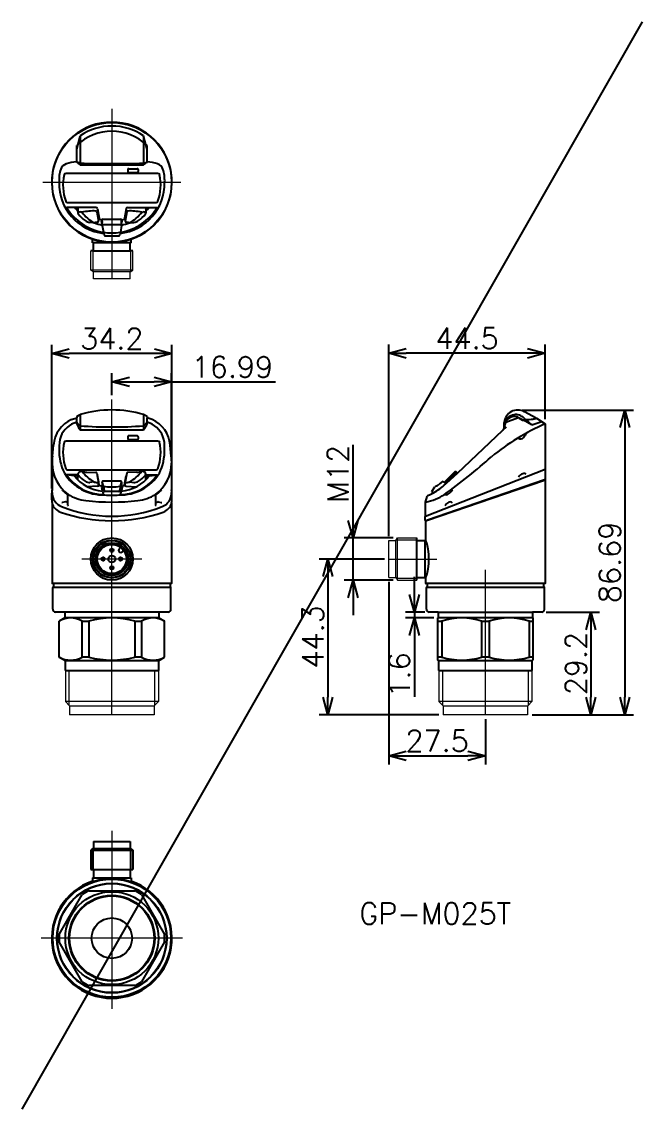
# Model space of a CAD drawing. Header units: millimetres. Extents: x -16130 to 36813, y -8099 to 27484.
# Drawn here: x 7768.2 to 7944.6, y 25870.5 to 26179.7 of the extents above; entities that cross this region are included whole.
import ezdxf

# ---------------------------------------------------------------- set-up
doc = ezdxf.new("R2010")
doc.units = ezdxf.units.MM
doc.header["$LTSCALE"] = 6
doc.header["$PDMODE"] = 99
doc.header["$PDSIZE"] = 1
doc.linetypes.add('CENTER2', pattern=[28.575, 19.05, -3.175, 3.175, -3.175])
doc.layers.add('05_CENTER', color=4, linetype='CENTER2', lineweight=13)
doc.layers.add('08_DIM', color=3, linetype='Continuous', lineweight=13)
doc.layers.add('10_DRAFT', color=8, linetype='Continuous', lineweight=0, plot=False)
doc.styles.add('KSS_TXT', font='txt.shx', dxfattribs={"bigfont": 'extfont2.shx'})
doc.dimstyles.new('KSS_DIM', dxfattribs={"dimtxt": 3, "dimasz": 2.5, "dimexe": 1.25, "dimexo": 0.625, "dimtad": 1, "dimdsep": 46, "dimtxsty": 'KSS_TXT', "dimblk": 'OPEN30', "dimcen": 0, "dimazin": 2, "dimtfac": 0.75, "dimtmove": 0, "dimatfit": 3, "dimldrblk": 'OPEN30', "dimfxl": 1, "dimtolj": 1, "dimarcsym": 0})

# ---------------------------------------------------------------- blocks, each defined once
blk = doc.blocks.new('GP-M＊＊Ta_1_1')
at = {"color": 0}
for p, q in [((-11.44, 71.35), (-10, 71.89)), ((-10, 72.28), (-9, 72.79)), ((-10, 72.28), (-10, 71.89)), ((-10, 70.16), (-10, 71.89)), ((-9, 72.79), (-9, 68.45)), ((9, 72.79), (9, 68.45)), ((10, 72.28), (9, 72.79)), ((10, 72.28), (10, 71.89)), ((10, 70.16), (10, 71.89)), ((11.44, 71.35), (10, 71.89)), ((-9, 71.11), (-9, 71.11)), ((-9, 68.45), (0, 68.45)), ((0, 68.45), (9, 68.45)), ((13.11, 65.27), (-13.11, 65.27)), ((4.5, 66.5), (4.5, 65.85)), ((7.2, 66.72), (4.8, 66.72)), ((7.2, 65.63), (4.8, 65.63)), ((7.2, 65.63), (4.8, 65.63)), ((7.5, 66.5), (7.5, 65.85)), ((-16.9, 60.92), (-16.55, 64.1)), ((16.9, 60.92), (16.55, 64.1)), ((-17, 59.36), (-17, 51.41)), ((17, 59.36), (17, 51.41)), ((-12.61, 57.07), (12.61, 57.07)), ((-9.65, 54.23), (-9.65, 55.89)), ((-7.12, 56.43), (-4.52, 56.34)), ((-4.29, 56.14), (-3.78, 53.63)), ((4.29, 56.14), (3.78, 53.63)), ((7.12, 56.43), (4.52, 56.34)), ((9.65, 54.23), (9.65, 55.89)), ((-10.67, 55.62), (-12.87, 55.62)), ((-10.67, 55.41), (-12.87, 55.62)), ((-10, 55.62), (-10.67, 55.62)), ((-10, 55.48), (-10.67, 55.41)), ((-9.65, 55.62), (-10, 55.62)), ((-9.65, 55.51), (-10, 55.48)), ((-9.87, 54.8), (-9.81, 54.45)), ((-5.15, 53.64), (-6.22, 53.5)), ((-3.58, 52.83), (-4.09, 55.33)), ((-3.77, 52.52), (-3.77, 53.6)), ((-3.68, 52.59), (-3.77, 53.03)), ((-2.86, 52.44), (-3.66, 52.61)), ((-2.42, 52.44), (-2.73, 53.67)), ((-2.73, 53.67), (-2.73, 51.24)), ((2.53, 53.87), (-2.53, 53.87)), ((2.42, 52.44), (2.73, 53.67)), ((2.73, 53.67), (2.73, 51.24)), ((2.86, 52.44), (3.66, 52.61)), ((3.58, 52.83), (4.09, 55.33)), ((3.68, 52.59), (3.77, 53.03)), ((3.77, 52.52), (3.77, 53.6)), ((5.15, 53.64), (6.22, 53.5)), ((9.65, 55.62), (10, 55.62)), ((9.65, 55.51), (10, 55.48)), ((9.87, 54.8), (9.81, 54.45)), ((10, 55.62), (10.67, 55.62)), ((10, 55.48), (10.67, 55.41)), ((10.67, 55.41), (12.87, 55.62)), ((10.67, 55.62), (12.87, 55.62)), ((-17.1, 48.54), (-17.1, 50.48)), ((-17, 50.59), (-17, 51.41)), ((-12.5, 47), (-12.5, 49.97)), ((-4.07, 52.44), (-7, 52.26)), ((-2.91, 52.17), (-2.73, 51.24)), ((-2.73, 51.24), (-2.68, 51.01)), ((-2.68, 51.01), (-2.43, 50.21)), ((-2.42, 52.44), (-2.2, 51.08)), ((2.42, 52.44), (2.2, 51.08)), ((2.68, 51.01), (2.43, 50.21)), ((2.73, 51.24), (2.68, 51.01)), ((2.91, 52.17), (2.73, 51.24)), ((4.07, 52.44), (7, 52.26)), ((12.5, 47), (12.5, 49.97)), ((17, 51.41), (17, 50.59)), ((17.1, 48.54), (17.1, 50.48)), ((-17, 47.62), (-17, 24.75)), ((-13.18, 47.95), (-14.04, 47.77)), ((-12.62, 47.75), (-13.06, 47.94)), ((12.62, 47.75), (13.06, 47.94)), ((13.18, 47.95), (14.05, 47.77)), ((17, 47.62), (17, 24.75)), ((2.48, 35.03), (2.09, 34.63)), ((2.93, 33.79), (3.33, 34.18)), ((-16.55, 24.7), (-16.95, 24.7)), ((-16.8, 17.4), (-16.8, 23.65)), ((-16.75, 23.7), (-16.55, 23.7)), ((16.55, 24.7), (-16.55, 24.7)), ((-16.55, 24.7), (-16.55, 23.7)), ((-16.55, 23.7), (16.55, 23.7)), ((16.95, 24.7), (16.55, 24.7)), ((16.55, 24.7), (16.55, 23.7)), ((16.55, 23.7), (16.75, 23.7)), ((16.8, 17.4), (16.8, 23.65)), ((-13.4, 16.6), (-16, 16.6)), ((13.4, 16.6), (-13.4, 16.6)), ((-13.4, 16.6), (-13.4, 15)), ((16, 16.6), (13.4, 16.6)), ((13.4, 16.6), (13.4, 15)), ((-13.4, 15), (-15, 14.08)), ((-15, 3.83), (-15, 14.08)), ((13.4, 15), (-13.4, 15)), ((-8.42, 3.83), (-8.42, 14.08)), ((-8.42, 14.08), (-6.54, 14.08)), ((-6.54, 14.08), (-6.54, 3.83)), ((6.54, 14.08), (6.54, 3.83)), ((6.54, 14.08), (8.42, 14.08)), ((8.42, 14.08), (8.42, 3.83)), ((13.4, 15), (15, 14.08)), ((15, 3.83), (15, 14.08)), ((-13.22, 2.8), (-15, 3.83)), ((-6.54, 3.83), (-8.42, 3.83)), ((8.42, 3.83), (6.54, 3.83)), ((13.22, 2.8), (15, 3.83)), ((13.22, 2.8), (-13.22, 2.8)), ((-13.22, 0), (-13.22, 2.8)), ((-13.22, 0), (13.22, 0)), ((13.22, 2.8), (13.22, 0))]:
    blk.add_line(p, q, dxfattribs=at)
for centre, radius in [((0, 31.7), 6), ((0, 31.7), 5.4), ((0, 31.7), 5.25), ((0, 31.7), 4.65), ((0, 31.7), 4.15), ((0, 34.2), 0.5), ((0, 34.2), 0.203), ((-2.5, 31.7), 0.5), ((-2.5, 31.7), 0.203), ((0, 31.7), 1), ((2.5, 31.7), 0.5), ((2.5, 31.7), 0.203), ((0, 29.2), 0.5), ((0, 29.2), 0.203)]:
    blk.add_circle(centre, radius, dxfattribs=at)
for centre, radius, start, end in [((-8.09, 63.56), 8.48, 113.2738, 176.3546), ((0, 42.32), 31.78, 73.5464, 106.4536), ((8.09, 63.56), 8.48, 3.6454, 66.7262), ((-8.35, 64.19), 6.62, 104.4095, 158.8557), ((-6.45, 73.18), 4.39, 216.0305, 234.4836), ((-4.5, 72.23), 5.88, 200.644, 220.0351), ((0, 185.21), 115.95, 265.5479, 274.4513), ((6.45, 73.18), 4.39, 305.5164, 323.9695), ((4.5, 72.23), 5.88, 319.9649, 339.356), ((8.35, 64.19), 6.62, 21.1443, 75.5905), ((-4.97, 63.49), 10.05, 162.08, 182.8369), ((-13.11, 64.77), 0.5, 90, 167.4122), ((4.68, 66.5), 0.179, 126.0666, 180), ((4.68, 65.85), 0.179, 180, 233.9334), ((4.8, 66.34), 0.384, 90, 126.0666), ((4.8, 66.01), 0.384, 233.9334, 270), ((7.2, 66.34), 0.384, 53.9334, 90), ((7.2, 66.01), 0.384, 270, 306.0666), ((7.32, 66.5), 0.179, 0, 53.9334), ((7.32, 65.85), 0.179, 306.0666, 0), ((13.11, 64.77), 0.5, 12.5878, 90), ((4.97, 63.49), 10.05, 357.1631, 17.92), ((-0.03, 62.61), 14.97, 178.5354, 205.8114), ((-0.71, 62.01), 13.2, 167.4122, 200.4388), ((0.71, 62.01), 13.2, 339.5612, 12.5878), ((0.03, 62.61), 14.97, 334.1886, 1.4646), ((-7.18, 59.5), 9.83, 171.6864, 180.8201), ((-5.99, 59.02), 11, 180.4291, 234.2155), ((5.99, 59.02), 11, 305.7845, 359.5709), ((7.18, 59.5), 9.83, 359.1799, 8.3136), ((-2.39, 63.04), 13.11, 212.018, 271.3996), ((-12.61, 57.57), 0.5, 200.4388, 270), ((-9.15, 55.87), 0.504, 143.0274, 221.8632), ((-8.53, 55.41), 1.27, 88.6961, 143.4598), ((2.16, 65.06), 13.56, 218.1577, 237.3496), ((-6.93, 61.3), 4.88, 251.2008, 267.7819), ((-4.53, 56.09), 0.25, 11.4664, 88.0083), ((2.39, 63.04), 13.11, 268.6004, 327.982), ((4.53, 56.09), 0.25, 91.9917, 168.5336), ((-2.16, 65.06), 13.56, 302.6504, 321.8423), ((6.93, 61.3), 4.88, 272.2181, 288.7992), ((8.53, 55.41), 1.27, 36.5402, 91.3039), ((9.15, 55.87), 0.504, 318.1368, 36.9726), ((12.61, 57.57), 0.5, 270, 339.5612), ((-2.47, 62.61), 12.53, 213.904, 270.4733), ((-1.84, 62), 11.02, 216.7249, 265.6197), ((-9.29, 54.86), 0.587, 127.9747, 186.5739), ((-9.32, 54.27), 0.577, 124.7688, 151.1454), ((-9.42, 54.5), 0.394, 187.4718, 199.5162), ((-2.45, 61.53), 9.28, 220.2975, 236.2786), ((-6.49, 55.48), 2, 236.2786, 277.8418), ((-3.41, 59.88), 6.47, 254.3579, 263.5525), ((-4.38, 55.26), 0.292, 13.9809, 37.0195), ((-4.06, 54.11), 0.671, 263.6623, 282.8202), ((-4.08, 53.02), 0.589, 270.4829, 319.0255), ((-3.95, 53.64), 0.188, 282.1625, 335.2063), ((-3.89, 53.6), 0.12, 339.9352, 12.4853), ((-3.78, 52.78), 0.209, 315.4324, 12.1745), ((-2.53, 53.67), 0.2, 90.0011, 180), ((2.47, 62.61), 12.53, 269.5267, 326.096), ((2.53, 53.67), 0.2, 0, 89.9989), ((1.84, 62), 11.02, 274.3803, 323.2751), ((3.78, 52.78), 0.209, 167.8255, 224.5676), ((4.08, 53.02), 0.589, 220.9745, 269.5171), ((3.89, 53.6), 0.12, 167.5147, 200.0648), ((3.95, 53.64), 0.188, 204.7937, 257.8375), ((4.06, 54.11), 0.671, 257.1798, 276.3377), ((4.38, 55.26), 0.292, 142.9805, 166.0191), ((3.41, 59.88), 6.47, 276.4475, 285.6421), ((6.49, 55.48), 2, 262.1582, 303.7214), ((2.45, 61.53), 9.28, 303.7214, 319.7025), ((9.29, 54.86), 0.587, 353.4261, 52.0253), ((9.32, 54.27), 0.577, 28.8546, 55.2312), ((9.42, 54.5), 0.394, 340.4838, 352.5282), ((-12.75, 50.48), 4.35, 167.6893, 180), ((-12.73, 50.59), 4.27, 180, 248.5262), ((-13.49, 51.73), 0.72, 197.4859, 224.4986), ((-5.9, 59.4), 11.51, 225.2245, 235.0173), ((-12.36, 49.94), 0.14, 126.7599, 168.456), ((-5.99, 60.32), 12.08, 237.8224, 263.4213), ((-2.63, 52.26), 0.292, 108.4253, 197.8214), ((-2.53, 51.4), 0.469, 114.5208, 129.6137), ((-2.05, 50.33), 0.4, 197.1995, 267.0765), ((-0.01, 66.27), 14.04, 260.1067, 279.9992), ((-2.01, 51.11), 0.2, 189.1969, 271.5322), ((0, 90.45), 40.57, 267.0724, 272.9276), ((0, -23.9), 74.84, 88.4678, 91.5322), ((2.01, 51.11), 0.2, 268.4678, 350.8031), ((2.05, 50.33), 0.4, 272.9235, 342.8005), ((2.63, 52.26), 0.292, 342.1786, 71.5747), ((2.53, 51.4), 0.469, 50.3863, 65.4792), ((5.99, 60.32), 12.08, 276.5787, 302.1776), ((12.36, 49.94), 0.14, 11.544, 53.2401), ((5.9, 59.4), 11.51, 304.9827, 314.7755), ((13.49, 51.73), 0.72, 315.5014, 342.5141), ((12.73, 50.59), 4.27, 291.4738, 0), ((12.75, 50.48), 4.35, 0, 12.3107), ((-12.75, 48.54), 4.35, 180, 192.3107), ((-13.36, 48.63), 3.78, 195.5713, 250.3338), ((0, 82.94), 39.04, 248.5262, 291.4738), ((-13.98, 47.53), 0.246, 104.8992, 144.2618), ((-13.14, 47.75), 0.2, 66.5232, 101.9143), ((-12.7, 47.56), 0.2, 0, 66.5232), ((-12.06, 47.03), 0.442, 184.1998, 208.8091), ((0, 113.1), 65.2, 263.5049, 276.4951), ((12.06, 47.03), 0.442, 331.1909, 355.8002), ((12.7, 47.56), 0.2, 113.4768, 180), ((13.14, 47.75), 0.2, 78.0857, 113.4768), ((13.98, 47.53), 0.246, 35.7382, 75.1008), ((13.36, 48.63), 3.78, 289.6662, 344.4287), ((12.75, 48.54), 4.35, 347.6893, 0), ((0, 87.17), 44.57, 250.8386, 289.1614), ((2.51, 34.21), 0.6, 135, 315), ((-16.95, 24.75), 0.05, 180, 270), ((16.95, 24.75), 0.05, 270, 0), ((-16.75, 23.65), 0.05, 90, 180), ((16.75, 23.65), 0.05, 0, 90), ((-16, 17.4), 0.8, 180, 270), ((16, 17.4), 0.8, 270, 0), ((-11.71, 8.26), 6.68, 60.4959, 119.5041), ((0, -10.17), 25.11, 74.9098, 105.0902), ((11.71, 8.26), 6.68, 60.4959, 119.5041), ((-11.71, 9.64), 6.68, 240.4959, 299.5041), ((0, 28.08), 25.11, 254.9098, 285.0902), ((11.71, 9.64), 6.68, 240.4959, 299.5041)]:
    blk.add_arc(centre, radius, start, end, dxfattribs=at)
at = {"layer": '05_CENTER', "color": 0}
for p, q in [((0, -12.6), (0, 77.09)), ((8.5, 31.7), (-8.5, 31.7))]:
    blk.add_line(p, q, dxfattribs=at)
at = {"layer": '10_DRAFT'}
for p, q in [((12.2, -9.86), (12.2, 0)), ((-13.22, 0), (-13.22, -8.84)), ((-12.2, 0), (-12.2, -9.86)), ((13.22, 0), (13.22, -8.84)), ((-12.06, -10), (-13.22, -8.84)), ((13.22, -8.84), (-13.22, -8.84)), ((12.06, -10), (13.22, -8.84)), ((-12.06, -10), (-12, -10)), ((-12, -10), (12, -10)), ((-12, -10), (-12, -12.6)), ((12, -10), (12, -12.6)), ((12, -10), (12.06, -10)), ((12, -12.6), (-12, -12.6))]:
    blk.add_line(p, q, dxfattribs=at)
blk = doc.blocks.new('GP-M＊＊Tb_1_1')
at = {"color": 0}
for p, q in [((5.83, 70.6), (9.16, 71.86)), ((9.63, 71.8), (10.5, 71.17)), ((10.75, 71.18), (9.79, 71.68)), ((10.5, 71.17), (10.87, 71.18)), ((10.71, 72.01), (11.33, 71.46)), ((10.87, 71.18), (11.37, 71.49)), ((13.23, 69.87), (10.87, 71.18)), ((14.42, 71.73), (11.07, 73.6)), ((11.37, 71.49), (13.23, 69.87)), ((14.42, 71.73), (14.42, 71.71)), ((14.5, 71.73), (17, 70.2)), ((-7.93, 56.09), (4.96, 68.37)), ((4.96, 68.37), (5.97, 69.33)), ((5.3, 69.07), (4.96, 68.37)), ((5.3, 69.26), (5.36, 70.5)), ((5.3, 69.07), (5.3, 69.26)), ((5.3, 69.07), (5.3, 69.26)), ((5.43, 69.61), (5.43, 69.4)), ((5.75, 70.31), (5.75, 70.6)), ((13.23, 69.87), (16.02, 70.8)), ((17, 70.2), (17, 57.27)), ((-17, 43.9), (16.96, 57.26)), ((-11.56, 53.64), (-8.52, 56.68)), ((-7.93, 56.09), (-11.14, 53.22)), ((-10.94, 53.74), (-8.88, 55.75)), ((-7.93, 56.09), (-8.52, 56.68)), ((17.1, 54.38), (17.1, 57.17)), ((16.5, 54.11), (-16.5, 42.77)), ((-16.5, 42.73), (16.5, 54.06)), ((-12.07, 53.87), (-13.12, 52.97)), ((-12.07, 53.87), (-11.29, 53.09)), ((-11.14, 53.22), (-11.56, 53.64)), ((-11.14, 53.22), (-11.29, 53.09)), ((17.03, 54.29), (16.5, 54.11)), ((16.5, 54.06), (17, 54.24)), ((16.5, 54.06), (16.5, 54.11)), ((17, 54.24), (17, 24.75)), ((-17, 47.9), (-16.6, 49.5)), ((-15.22, 50.94), (-14.39, 52.23)), ((-14.79, 50.51), (-15.22, 50.94)), ((-14.18, 52.44), (-14.39, 52.23)), ((-17, 43.9), (-17, 47.9)), ((-17.1, 42.7), (-17.1, 43.79)), ((-17.04, 43.88), (-17, 43.9)), ((-17, 42.56), (-16.5, 42.73)), ((-17, 42.56), (-17, 37.25)), ((-16.5, 42.77), (-16.97, 42.61)), ((-16.5, 42.73), (-16.5, 42.77)), ((-19.5, 36.95), (-19.5, 37.7)), ((-17.2, 36.95), (-17.2, 37.2)), ((-17.2, 37.2), (-16.98, 37.2)), ((-19.5, 26.45), (-19.5, 36.95)), ((-19.5, 36.95), (-17.2, 36.95)), ((-17.2, 36.95), (-17.2, 26.45)), ((-19.5, 26.45), (-17.2, 26.45)), ((-19.5, 25.7), (-19.5, 26.45)), ((-17.2, 26.2), (-17.2, 26.45)), ((-17.2, 26.2), (-16.98, 26.2)), ((-17, 26.15), (-17, 24.75)), ((-16.55, 24.7), (-16.95, 24.7)), ((-16.8, 17.4), (-16.8, 23.65)), ((-16.75, 23.7), (-16.55, 23.7)), ((16.55, 24.7), (-16.55, 24.7)), ((-16.55, 24.7), (-16.55, 23.7)), ((-16.55, 23.7), (16.55, 23.7)), ((16.95, 24.7), (16.55, 24.7)), ((16.55, 24.7), (16.55, 23.7)), ((16.55, 23.7), (16.75, 23.7)), ((16.8, 17.4), (16.8, 23.65)), ((-13.4, 16.6), (-16, 16.6)), ((-13.4, 16.6), (13.4, 16.6)), ((-13.4, 16.6), (-13.4, 15)), ((13.4, 16.6), (13.4, 15)), ((16, 16.6), (13.4, 16.6)), ((-13.4, 15), (-13.5, 14.94)), ((-13.5, 2.96), (-13.5, 14.94)), ((-13.5, 14.08), (-12.41, 14.08)), ((13.4, 15), (-13.4, 15)), ((-12.41, 14.08), (-12.41, 3.83)), ((-1.09, 14.08), (-1.09, 3.83)), ((-1.09, 14.08), (1.09, 14.08)), ((1.09, 14.08), (1.09, 3.83)), ((12.41, 14.08), (12.41, 3.83)), ((12.41, 14.08), (13.5, 14.08)), ((13.4, 15), (13.5, 14.94)), ((13.5, 14.94), (13.5, 2.96)), ((-12.41, 3.83), (-13.5, 3.83)), ((1.09, 3.83), (-1.09, 3.83)), ((13.5, 3.83), (12.41, 3.83)), ((-13.22, 2.8), (-13.5, 2.96)), ((13.22, 2.8), (-13.22, 2.8)), ((-13.22, 0), (-13.22, 2.8)), ((-13.22, 0), (13.22, 0)), ((13.22, 2.8), (13.5, 2.96)), ((13.22, 2.8), (13.22, 0))]:
    blk.add_line(p, q, dxfattribs=at)
for centre, radius, start, end in [((9.2, 70.25), 3.84, 60.7559, 176.2339), ((8.61, 69.62), 3.18, 106.6984, 180.1482), ((7.94, 69.78), 2.34, 121.0321, 159.5375), ((8.23, 69.7), 2.57, 70.828, 125.6754), ((8.6, 69.57), 3.22, 49.1527, 106.2212), ((8.65, 71.15), 1.06, 44.4026, 66.4395), ((9.34, 71.4), 0.5, 54.217, 110.7987), ((12.37, 77.21), 5.81, 260.1092, 281.8735), ((9.81, 91.25), 20.07, 280.7814, 283.2808), ((11.09, 83.53), 12.26, 283.2006, 285.7766), ((9.81, 91.25), 20.07, 283.2808, 283.5158), ((45.34, 7.02), 69.24, 114.1577, 129.0614), ((-4.16, 73.18), 10.24, 337.494, 345.4122), ((-4.23, 73.23), 10.39, 336.4191, 345.3626), ((9.99, 66.86), 0.971, 232.9113, 324.0905), ((3.67, 72.57), 9.48, 318.5299, 326.4167), ((-106.01, 181.28), 161.62, 305.7215, 311.7955), ((-11.09, 57.59), 2.87, 320.3674, 334.2909), ((-8.81, 56.53), 0.365, 328.4299, 14.4539), ((11.07, 54.06), 1.94, 113.6062, 150.8377), ((10.96, 54.7), 1.32, 62.1625, 120.2961), ((17, 57.17), 0.1, 88.4349, 111.4738), ((17, 57.17), 0.1, 0.0038, 88.4349), ((-25.58, 68.78), 21.22, 300.5638, 312.3251), ((-14.69, 54.77), 2.38, 282.5051, 311.1518), ((-11.34, 53.6), 0.125, 236.4924, 299.2633), ((-11.96, 54.78), 1.45, 297.5648, 314.1896), ((17, 54.38), 0.1, 288.9664, 0.0038), ((-19.58, 61.98), 14.31, 280.4015, 303.6676), ((-16.11, 49.38), 0.5, 109.775, 165.9654), ((-20.24, 60.86), 11.7, 289.775, 297.7754), ((-11.21, 51.36), 1.37, 254.4926, 318.3417), ((-12.5, 53.05), 3.48, 311.6299, 333.5293), ((-7.5, 43.71), 5.13, 128.6872, 142.6456), ((-10.06, 46.93), 1.01, 47.1941, 129.5459), ((-17, 43.79), 0.1, 111.4738, 180.0038), ((-17, 42.7), 0.1, 180.0038, 288.9664), ((-33.1, 31.7), 17.03, 340.985, 19.015), ((-16.95, 24.75), 0.05, 180, 270), ((16.95, 24.75), 0.05, 270, 0), ((-16.75, 23.65), 0.05, 90, 180), ((16.75, 23.65), 0.05, 0, 90), ((-16, 17.4), 0.8, 180, 270), ((16, 17.4), 0.8, 270, 0), ((-6.75, -4), 18.94, 72.6087, 107.3913), ((6.75, -4), 18.94, 72.6087, 107.3913), ((-6.75, 21.91), 18.94, 252.6087, 287.3913), ((6.75, 21.91), 18.94, 252.6087, 287.3913)]:
    blk.add_arc(centre, radius, start, end, dxfattribs=at)
at = {"layer": '05_CENTER', "color": 0}
for p, q in [((-27.5, 31.7), (-13.81, 31.7)), ((0, -12.6), (0, 28.63))]:
    blk.add_line(p, q, dxfattribs=at)
at = {"layer": '10_DRAFT'}
for p, q in [((-25.5, 36.95), (-25, 37.7)), ((-25, 25.7), (-25, 37.7)), ((-25, 37.7), (-19.5, 37.7)), ((-27.5, 26.45), (-27.5, 36.95)), ((-27.5, 36.95), (-25.5, 36.95)), ((-25.5, 26.45), (-25.5, 36.95)), ((-19.5, 37.1), (-25.4, 37.1)), ((-27.5, 26.45), (-25.5, 26.45)), ((-25.5, 26.45), (-25, 25.7)), ((-25.4, 26.3), (-19.5, 26.3)), ((-25, 25.7), (-19.5, 25.7)), ((12.2, -9.86), (12.2, 0)), ((-13.22, 0), (-13.22, -8.84)), ((-12.2, 0), (-12.2, -9.86)), ((13.22, 0), (13.22, -8.84)), ((-12.06, -10), (-13.22, -8.84)), ((13.22, -8.84), (-13.22, -8.84)), ((12.06, -10), (13.22, -8.84)), ((-12.06, -10), (-12, -10)), ((-12, -10), (12, -10)), ((-12, -10), (-12, -12.6)), ((12, -10), (12, -12.6)), ((12, -10), (12.06, -10)), ((12, -12.6), (-12, -12.6))]:
    blk.add_line(p, q, dxfattribs=at)
blk = doc.blocks.new('_Open30')
at = {"color": 0, "linetype": 'ByBlock', "lineweight": -2}
for p, q in [((-1, 0.268), (0, 0)), ((0, 0), (-1, -0.268)), ((0, 0), (-1, 0))]:
    blk.add_line(p, q, dxfattribs=at)
blk = doc.blocks.new('*D2609')
at = {"layer": '08_DIM', "color": 0, "lineweight": -2, "transparency": 16777216}
for p, q in [((7793.78, 26073.57), (7793.78, 26079.83)), ((7810.77, 26055.42), (7810.77, 26079.83)), ((7798.78, 26077.33), (7805.77, 26077.33)), ((7810.77, 26077.33), (7840.32, 26077.33))]:
    blk.add_line(p, q, dxfattribs=at)
at = {"layer": 'Defpoints', "color": 0, "transparency": 16777216}
for p in [(7810.77, 26077.33), (7793.78, 26072.32), (7810.77, 26054.17)]:
    blk.add_point(p, dxfattribs=at)
at = {"layer": '08_DIM', "color": 0, "lineweight": -2, "transparency": 16777216, "xscale": 5, "yscale": 5, "zscale": 5, "rotation": 180}
blk.add_blockref('_Open30', (7793.78, 26077.33), dxfattribs=at)
at = {"layer": '08_DIM', "color": 0, "lineweight": -2, "transparency": 16777216, "xscale": 5, "yscale": 5, "zscale": 5}
blk.add_blockref('_Open30', (7810.77, 26077.33), dxfattribs=at)
at = {"layer": '08_DIM', "color": 0, "transparency": 16777216, "insert": (7828.05, 26081.58), "char_height": 6, "attachment_point": 5, "style": 'KSS_TXT'}
blk.add_mtext('\\A1;16.99', dxfattribs=at)
blk = doc.blocks.new('*D2610')
at = {"layer": '08_DIM', "color": 0, "lineweight": -2, "transparency": 16777216}
for p, q in [((7776.68, 26046.96), (7776.68, 26087.86)), ((7805.88, 26085.36), (7781.68, 26085.36)), ((7810.88, 26046.96), (7810.88, 26087.86))]:
    blk.add_line(p, q, dxfattribs=at)
at = {"layer": 'Defpoints', "color": 0, "transparency": 16777216}
for p in [(7776.68, 26085.36), (7776.68, 26045.71), (7810.88, 26045.71)]:
    blk.add_point(p, dxfattribs=at)
at = {"layer": '08_DIM', "color": 0, "lineweight": -2, "transparency": 16777216, "xscale": 5, "yscale": 5, "zscale": 5, "rotation": 180}
blk.add_blockref('_Open30', (7776.68, 26085.36), dxfattribs=at)
at = {"layer": '08_DIM', "color": 0, "lineweight": -2, "transparency": 16777216, "xscale": 5, "yscale": 5, "zscale": 5}
blk.add_blockref('_Open30', (7810.88, 26085.36), dxfattribs=at)
at = {"layer": '08_DIM', "color": 0, "transparency": 16777216, "insert": (7793.78, 26089.61), "char_height": 6, "attachment_point": 5, "style": 'KSS_TXT'}
blk.add_mtext('\\A1;34.2', dxfattribs=at)
blk = doc.blocks.new('*D2611')
at = {"layer": '08_DIM', "color": 0, "lineweight": -2, "transparency": 16777216}
for p, q in [((7871.26, 26026.93), (7852.69, 26026.93)), ((7855.19, 26021.93), (7855.19, 25987.63)), ((7886.76, 25982.63), (7852.69, 25982.63))]:
    blk.add_line(p, q, dxfattribs=at)
at = {"layer": 'Defpoints', "color": 0, "transparency": 16777216}
for p in [(7872.51, 26026.93), (7855.19, 25982.63), (7888.01, 25982.63)]:
    blk.add_point(p, dxfattribs=at)
at = {"layer": '08_DIM', "color": 0, "lineweight": -2, "transparency": 16777216, "xscale": 5, "yscale": 5, "zscale": 5}
for p, rotation in [((7855.19, 26026.93), 90), ((7855.19, 25982.63), 270)]:
    blk.add_blockref('_Open30', p, dxfattribs=dict(at, rotation=rotation))
at = {"layer": '08_DIM', "color": 0, "transparency": 16777216, "insert": (7850.94, 26004.78), "char_height": 6, "attachment_point": 5, "rotation": 90, "style": 'KSS_TXT'}
blk.add_mtext('\\A1;44.3', dxfattribs=at)
blk = doc.blocks.new('*D2612')
at = {"layer": '08_DIM', "color": 0, "lineweight": -2, "transparency": 16777216}
for p, q in [((7917.26, 26011.83), (7932.48, 26011.83)), ((7929.98, 26006.83), (7929.98, 25987.63)), ((7913.26, 25982.63), (7932.48, 25982.63))]:
    blk.add_line(p, q, dxfattribs=at)
at = {"layer": 'Defpoints', "color": 0, "transparency": 16777216}
for p in [(7916.01, 26011.83), (7912.01, 25982.63), (7929.98, 25982.63)]:
    blk.add_point(p, dxfattribs=at)
at = {"layer": '08_DIM', "color": 0, "lineweight": -2, "transparency": 16777216, "xscale": 5, "yscale": 5, "zscale": 5}
for p, rotation in [((7929.98, 26011.83), 90), ((7929.98, 25982.63), 270)]:
    blk.add_blockref('_Open30', p, dxfattribs=dict(at, rotation=rotation))
at = {"layer": '08_DIM', "color": 0, "transparency": 16777216, "insert": (7925.73, 25997.23), "char_height": 6, "attachment_point": 5, "rotation": 90, "style": 'KSS_TXT'}
blk.add_mtext('\\A1;29.2', dxfattribs=at)
blk = doc.blocks.new('*D2613')
at = {"layer": '08_DIM', "color": 0, "lineweight": -2, "transparency": 16777216}
for p, q in [((7910.45, 26069.32), (7942.13, 26069.32)), ((7939.63, 26064.32), (7939.63, 25987.63)), ((7913.26, 25982.63), (7942.13, 25982.63))]:
    blk.add_line(p, q, dxfattribs=at)
at = {"layer": 'Defpoints', "color": 0, "transparency": 16777216}
for p in [(7909.2, 26069.32), (7912.01, 25982.63), (7939.63, 25982.63)]:
    blk.add_point(p, dxfattribs=at)
at = {"layer": '08_DIM', "color": 0, "lineweight": -2, "transparency": 16777216, "xscale": 5, "yscale": 5, "zscale": 5}
for p, rotation in [((7939.63, 26069.32), 90), ((7939.63, 25982.63), 270)]:
    blk.add_blockref('_Open30', p, dxfattribs=dict(at, rotation=rotation))
at = {"layer": '08_DIM', "color": 0, "transparency": 16777216, "insert": (7935.38, 26025.98), "char_height": 6, "attachment_point": 5, "rotation": 90, "style": 'KSS_TXT'}
blk.add_mtext('\\A1;86.69', dxfattribs=at)
blk = doc.blocks.new('*D2614')
at = {"layer": '08_DIM', "color": 0, "lineweight": -2, "transparency": 16777216}
for p, q in [((7872.51, 26033.43), (7872.51, 26087.94)), ((7912.01, 26085.44), (7877.51, 26085.44)), ((7917.01, 26066.68), (7917.01, 26087.94))]:
    blk.add_line(p, q, dxfattribs=at)
at = {"layer": 'Defpoints', "color": 0, "transparency": 16777216}
for p in [(7872.51, 26085.44), (7917.01, 26065.43), (7872.51, 26032.18)]:
    blk.add_point(p, dxfattribs=at)
at = {"layer": '08_DIM', "color": 0, "lineweight": -2, "transparency": 16777216, "xscale": 5, "yscale": 5, "zscale": 5, "rotation": 180}
blk.add_blockref('_Open30', (7872.51, 26085.44), dxfattribs=at)
at = {"layer": '08_DIM', "color": 0, "lineweight": -2, "transparency": 16777216, "xscale": 5, "yscale": 5, "zscale": 5}
blk.add_blockref('_Open30', (7917.01, 26085.44), dxfattribs=at)
at = {"layer": '08_DIM', "color": 0, "transparency": 16777216, "insert": (7894.76, 26089.7), "char_height": 6, "attachment_point": 5, "style": 'KSS_TXT'}
blk.add_mtext('\\A1;44.5', dxfattribs=at)
blk = doc.blocks.new('*D2615')
at = {"layer": '08_DIM', "color": 0, "lineweight": -2, "transparency": 16777216}
for p, q in [((7872.51, 26020.43), (7872.51, 25968.47)), ((7900.01, 25981.38), (7900.01, 25968.47)), ((7877.51, 25970.97), (7895.01, 25970.97))]:
    blk.add_line(p, q, dxfattribs=at)
at = {"layer": 'Defpoints', "color": 0, "transparency": 16777216}
for p in [(7872.51, 26021.68), (7900.01, 25982.63), (7900.01, 25970.97)]:
    blk.add_point(p, dxfattribs=at)
at = {"layer": '08_DIM', "color": 0, "lineweight": -2, "transparency": 16777216, "xscale": 5, "yscale": 5, "zscale": 5, "rotation": 180}
blk.add_blockref('_Open30', (7872.51, 25970.97), dxfattribs=at)
at = {"layer": '08_DIM', "color": 0, "lineweight": -2, "transparency": 16777216, "xscale": 5, "yscale": 5, "zscale": 5}
blk.add_blockref('_Open30', (7900.01, 25970.97), dxfattribs=at)
at = {"layer": '08_DIM', "color": 0, "transparency": 16777216, "insert": (7886.26, 25975.23), "char_height": 6, "attachment_point": 5, "style": 'KSS_TXT'}
blk.add_mtext('\\A1;27.5', dxfattribs=at)
blk = doc.blocks.new('*D2616')
at = {"layer": '08_DIM', "color": 0, "lineweight": -2, "transparency": 16777216}
for p, q in [((7879.8, 26016.83), (7879.8, 26021.83)), ((7882.76, 26011.83), (7877.3, 26011.83)), ((7879.8, 26011.83), (7879.8, 26010.23)), ((7885.36, 26010.23), (7877.3, 26010.23)), ((7879.8, 26005.23), (7879.8, 25987.73))]:
    blk.add_line(p, q, dxfattribs=at)
at = {"layer": 'Defpoints', "color": 0, "transparency": 16777216}
for p in [(7884.01, 26011.83), (7879.8, 26010.23), (7886.61, 26010.23)]:
    blk.add_point(p, dxfattribs=at)
at = {"layer": '08_DIM', "color": 0, "lineweight": -2, "transparency": 16777216, "xscale": 5, "yscale": 5, "zscale": 5}
for p, rotation in [((7879.8, 26011.83), 270), ((7879.8, 26010.23), 90)]:
    blk.add_blockref('_Open30', p, dxfattribs=dict(at, rotation=rotation))
at = {"layer": '08_DIM', "color": 0, "transparency": 16777216, "insert": (7875.55, 25993.98), "char_height": 6, "attachment_point": 5, "rotation": 90, "style": 'KSS_TXT'}
blk.add_mtext('\\A1;1.6', dxfattribs=at)
blk = doc.blocks.new('*D2617')
at = {"layer": '08_DIM', "color": 0, "lineweight": -2, "transparency": 16777216}
for p, q in [((7862.35, 26032.93), (7862.35, 26059.43)), ((7862.35, 26037.93), (7862.35, 26042.93)), ((7873.76, 26032.93), (7859.85, 26032.93)), ((7862.35, 26020.93), (7862.35, 26032.93)), ((7873.76, 26020.93), (7859.85, 26020.93)), ((7862.35, 26015.93), (7862.35, 26010.93))]:
    blk.add_line(p, q, dxfattribs=at)
at = {"layer": 'Defpoints', "color": 0, "transparency": 16777216}
for p in [(7862.35, 26032.93), (7875.01, 26032.93), (7875.01, 26020.93)]:
    blk.add_point(p, dxfattribs=at)
at = {"layer": '08_DIM', "color": 0, "lineweight": -2, "transparency": 16777216, "xscale": 5, "yscale": 5, "zscale": 5}
for p, rotation in [((7862.35, 26032.93), 270), ((7862.35, 26020.93), 90)]:
    blk.add_blockref('_Open30', p, dxfattribs=dict(at, rotation=rotation))
at = {"layer": '08_DIM', "color": 0, "transparency": 16777216, "insert": (7858.1, 26051.18), "char_height": 6, "attachment_point": 5, "rotation": 90, "style": 'KSS_TXT'}
blk.add_mtext('\\A1;M12', dxfattribs=at)
blk = doc.blocks.new('GP-M＊＊Tc_1_1')
at = {"color": 0}
for p, q in [((0, 16), (0, 16)), ((-10, 9.34), (-9, 13.23)), ((-9, 13.23), (-9, 5.44)), ((0, 14.42), (0, 14.5)), ((0, 14.42), (0, 14.5)), ((9, 13.23), (9, 5.44)), ((10, 9.34), (9, 13.23)), ((-10, 5.7), (-10, 10.5)), ((10, 5.7), (10, 10.5)), ((-9, 5.44), (-10, 5.75)), ((-9.65, 5.43), (-9, 5.43)), ((-9, 5), (0, 5)), ((0, 5), (9, 5)), ((4.5, 3.65), (4.5, 3.04)), ((4.8, 3.86), (7.2, 3.86)), ((7.5, 3.65), (7.5, 3.04)), ((9, 5.44), (10, 5.75)), ((9, 5.43), (9.65, 5.43)), ((-17.1, 0), (-17.1, 0)), ((13.11, 2.48), (-13.11, 2.48)), ((4.8, 2.83), (7.2, 2.83)), ((17.1, 0), (17.1, 0)), ((-12.61, -5.73), (12.61, -5.73)), ((-4.56, -7.17), (-12.87, -7.17)), ((-9.87, -7.64), (-9.8, -7.97)), ((-9.65, -7.22), (-9.65, -8.81)), ((-8.5, -8.52), (-8.91, -8.45)), ((-4.28, -8.42), (-3.77, -11.09)), ((-4.07, -7.58), (-3.58, -10.22)), ((-3.77, -9.17), (-3.77, -11.09)), ((4.07, -7.58), (3.58, -10.22)), ((4.28, -8.42), (3.77, -11.09)), ((3.77, -9.17), (3.77, -11.09)), ((4.56, -7.17), (12.87, -7.17)), ((8.5, -8.52), (8.91, -8.45)), ((9.65, -7.22), (9.65, -8.81)), ((9.87, -7.64), (9.8, -7.97)), ((-5.15, -11.56), (-6.27, -11.4)), ((-2.87, -10.72), (-3.66, -10.5)), ((-2.73, -11.95), (-2.92, -10.97)), ((-2.85, -10.7), (-2.73, -11.41)), ((-2.73, -12.3), (-2.73, -10.6)), ((-2.73, -12.3), (-2.42, -14.17)), ((-2.43, -10.52), (2.43, -10.52)), ((2.43, -12.07), (-2.43, -12.07)), ((2.73, -12.3), (2.42, -14.17)), ((2.73, -12.3), (2.73, -10.6)), ((2.85, -10.7), (2.73, -11.41)), ((2.73, -11.95), (2.92, -10.97)), ((2.87, -10.72), (3.66, -10.5)), ((5.15, -11.56), (6.27, -11.4)), ((-2.42, -14.17), (-2.23, -14.96)), ((2.42, -14.17), (2.23, -14.96)), ((-5.5, -17.2), (-5.5, -16.19)), ((-5.25, -17.2), (-5.5, -17.2)), ((5.25, -17.2), (-5.25, -17.2)), ((-5.25, -19.5), (-5.25, -17.2)), ((5.5, -17.2), (5.25, -17.2)), ((5.25, -19.5), (5.25, -17.2)), ((5.5, -17.2), (5.5, -16.19)), ((-5.25, -19.5), (-6, -19.5)), ((-5.25, -19.5), (5.25, -19.5)), ((6, -19.5), (5.25, -19.5))]:
    blk.add_line(p, q, dxfattribs=at)
blk.add_circle((0, 0), 17, dxfattribs=at)
for centre, radius, start, end in [((0, 0), 17.1, 288.762, 251.238), ((0, 0), 16, 55.7676, 124.2324), ((0, 0), 14.5, 46.3972, 133.6028), ((-4.84, 0.61), 10.18, 162.0846, 183.4338), ((-12.12, 2.81), 2.58, 110.3836, 158.741), ((-9.27, -5.68), 11.53, 93.6107, 108.94), ((-3.77, 13.54), 10.01, 231.512, 238.504), ((0, 305.3), 300, 268.2809, 271.7191), ((4.66, 3.65), 0.164, 124.4845, 180), ((4.8, 3.46), 0.404, 90, 124.4845), ((7.2, 3.46), 0.404, 55.5155, 90), ((7.34, 3.65), 0.164, 0, 55.5155), ((3.77, 13.54), 10.01, 301.496, 308.488), ((9.27, -5.68), 11.53, 71.06, 86.3893), ((12.12, 2.81), 2.58, 21.259, 69.6164), ((4.84, 0.61), 10.18, 356.5662, 17.9154), ((-0.75, -0.36), 14.26, 178.5668, 263.5951), ((-0.71, -0.79), 13.2, 167.4122, 200.4388), ((-13.11, 1.98), 0.5, 90, 167.4122), ((0.75, -0.36), 14.26, 276.4049, 1.4332), ((4.66, 3.04), 0.164, 180, 235.5155), ((4.8, 3.24), 0.404, 235.5155, 270), ((7.2, 3.24), 0.404, 270, 304.4845), ((7.34, 3.04), 0.164, 304.4845, 0), ((0.71, -0.79), 13.2, 339.5612, 12.5878), ((13.11, 1.98), 0.5, 12.5878, 90), ((-12.61, -5.23), 0.5, 200.4388, 270), ((12.61, -5.23), 0.5, 270, 339.5612), ((-0.04, 0.63), 15.02, 211.3253, 260.883), ((0.79, 1.43), 14.21, 217.2624, 222.6782), ((-9.54, -7.56), 0.345, 146.2138, 192.031), ((-9.36, -7.71), 0.571, 110.52, 143.7381), ((-9.38, -7.35), 0.446, 183.2379, 231.5895), ((-9.51, -7.91), 0.3, 191.6157, 222.1952), ((-9.34, -8.82), 0.311, 139.4207, 212.7982), ((-1.37, -2.18), 10.68, 219.5719, 234.4444), ((-9.07, -9.21), 0.781, 77.8314, 130.0532), ((-5.32, -22.26), 14.1, 86.8924, 103.0416), ((2.16, -0.14), 13.56, 218.1577, 237.3496), ((-4.56, -7.67), 0.5, 10.5832, 90), ((-4.57, -8.47), 0.3, 10.625, 86.8924), ((0.04, 0.63), 15.02, 279.117, 328.6747), ((4.56, -7.67), 0.5, 90, 169.4168), ((4.57, -8.47), 0.3, 93.1076, 169.375), ((5.32, -22.26), 14.1, 76.9584, 93.1076), ((-2.16, -0.14), 13.56, 302.6504, 321.8423), ((1.37, -2.18), 10.68, 305.5556, 320.4281), ((9.07, -9.21), 0.781, 49.9468, 102.1686), ((9.36, -7.71), 0.571, 36.2619, 69.48), ((9.34, -8.82), 0.311, 327.2018, 40.5793), ((-0.79, 1.43), 14.21, 317.3218, 322.7376), ((9.38, -7.35), 0.446, 308.4105, 356.7621), ((9.51, -7.91), 0.3, 317.8048, 348.3843), ((9.54, -7.56), 0.345, 347.969, 33.7862), ((-5.84, -8.43), 3, 234.4444, 261.7545), ((-3.64, -16.73), 5.38, 94.5835, 106.2876), ((-0.41, -0.17), 12.22, 248.0758, 259.1007), ((-4.08, -11.05), 0.308, 270.9263, 352.1482), ((-4.14, -9.34), 0.654, 304.3433, 317.694), ((-3.9, -10.28), 0.326, 292.498, 9.6984), ((-2.59, -10.91), 0.332, 140.7688, 190.8997), ((-2.45, -11.04), 0.528, 87.7798, 139.2391), ((-2.42, -12.39), 0.316, 90.5002, 163.1469), ((2.45, -11.04), 0.528, 40.7609, 92.2202), ((2.42, -12.39), 0.316, 16.8531, 89.4998), ((0.41, -0.17), 12.22, 280.8993, 291.9242), ((2.59, -10.91), 0.332, 349.1003, 39.2312), ((3.9, -10.28), 0.326, 170.3016, 247.502), ((4.14, -9.34), 0.654, 222.306, 235.6567), ((4.08, -11.05), 0.308, 187.8518, 269.0737), ((3.64, -16.73), 5.38, 73.7124, 85.4165), ((5.84, -8.43), 3, 278.2455, 305.5556), ((-0.01, -0.35), 14.04, 260.1067, 279.9992), ((-1.94, -14.89), 0.3, 193.872, 268.4995), ((-0.01, 58.68), 73.89, 268.4995, 271.5194), ((1.94, -14.89), 0.3, 271.5194, 346.128), ((0, 0), 17.1, 251.238, 288.762)]:
    blk.add_arc(centre, radius, start, end, dxfattribs=at)
at = {"layer": '05_CENTER', "color": 0}
for p, q in [((0, 20.86), (0, -27.5)), ((-19.6, 0), (19.6, 0))]:
    blk.add_line(p, q, dxfattribs=at)
at = {"layer": '10_DRAFT'}
for p, q in [((-6, -25), (-6, -19.5)), ((-5.4, -19.5), (-5.4, -25.4)), ((5.4, -25.4), (5.4, -19.5)), ((6, -25), (6, -19.5)), ((6, -25), (-6, -25)), ((-5.25, -25.5), (-6, -25)), ((5.25, -25.5), (-5.25, -25.5)), ((-5.25, -27.5), (-5.25, -25.5)), ((5.25, -27.5), (-5.25, -27.5)), ((5.25, -25.5), (6, -25)), ((5.25, -27.5), (5.25, -25.5))]:
    blk.add_line(p, q, dxfattribs=at)

msp = doc.modelspace()

# ---------------------------------------------------------------- linework, layer by layer
msp.add_line((7944.59524, 26179.73992), (7768.15942, 25870.45355))
at = {"color": 0}
for p, q in [((7788.52921, 25946.61213), (7799.02921, 25946.61213)), ((7788.52921, 25946.61213), (7788.52921, 25944.61213)), ((7799.02921, 25946.61213), (7799.02921, 25944.61213)), ((7788.52921, 25944.61213), (7787.77921, 25944.11213)), ((7787.77921, 25944.11213), (7787.77921, 25938.61213)), ((7787.77921, 25944.11213), (7799.77921, 25944.11213)), ((7788.38121, 25944.51346), (7788.38121, 25938.61213)), ((7788.52921, 25944.61213), (7799.02921, 25944.61213)), ((7799.02921, 25944.61213), (7799.77921, 25944.11213)), ((7799.17721, 25938.61213), (7799.17721, 25944.51346)), ((7799.77921, 25944.11213), (7799.77921, 25938.61213)), ((7787.77921, 25938.61213), (7788.52921, 25938.61213)), ((7788.52921, 25938.61213), (7799.02921, 25938.61213)), ((7788.52921, 25938.61213), (7788.52921, 25936.31213)), ((7799.02921, 25938.61213), (7799.77921, 25938.61213)), ((7799.02921, 25938.61213), (7799.02921, 25936.31213)), ((7788.27921, 25936.31213), (7788.52921, 25936.31213)), ((7788.27921, 25936.31213), (7788.27921, 25935.30348)), ((7788.27921, 25935.30348), (7788.27921, 25935.19783)), ((7788.52921, 25936.31213), (7799.02921, 25936.31213)), ((7799.02921, 25936.31213), (7799.27921, 25936.31213)), ((7799.27921, 25936.31213), (7799.27921, 25935.30348)), ((7799.27921, 25935.30348), (7799.27921, 25935.19783)), ((7778.81869, 25920.19975), (7785.35704, 25931.5245)), ((7787.24086, 25932.61213), (7800.31756, 25932.61213)), ((7802.20138, 25931.5245), (7808.73972, 25920.19975)), ((7776.67921, 25919.11429), (7776.67921, 25919.11442)), ((7810.87921, 25919.11429), (7810.87921, 25919.11442)), ((7785.35704, 25906.69975), (7778.81869, 25918.0245)), ((7808.73972, 25918.0245), (7802.20138, 25906.69975)), ((7800.31756, 25905.61213), (7787.24086, 25905.61213))]:
    msp.add_line(p, q, dxfattribs=at)
for radius in [17, 16.8, 15.6, 15.5, 13.2205, 12.2005, 12, 5.75]:
    msp.add_circle((7793.77921, 25919.11213), radius, dxfattribs=at)
for radius, start, end in [(17.1, 108.7619785, 71.2380215), (15, 115.8419328, 124.1580672), (15, 55.8419328, 64.1580672), (15, 175.8419328, 184.1580672), (15, 355.8419328, 4.1580672), (15, 235.8419328, 244.1580672), (15, 295.8419328, 304.1580672)]:
    msp.add_arc((7793.77921, 25919.11213), radius, start, end, dxfattribs=at)
at = {"layer": '05_CENTER', "color": 0}
for p, q in [((7793.77921, 25949.61213), (7793.77921, 25899.01213)), ((7813.87921, 25919.11213), (7773.67921, 25919.11213))]:
    msp.add_line(p, q, dxfattribs=at)

# ---------------------------------------------------------------- block references
at = {"color": 4}
for name, p in [('GP-M＊＊Tc_1_1', (7793.77921, 26134.0797)), ('GP-M＊＊Ta_1_1', (7793.77921, 25995.23067)), ('GP-M＊＊Tb_1_1', (7900.00928, 25995.23067))]:
    msp.add_blockref(name, p, dxfattribs=at)

# ---------------------------------------------------------------- texts
at = {"color": 0, "style": 'KSS_TXT'}
msp.add_text('GP-M025T', height=6, dxfattribs=at).set_placement((7864.14084, 25923.1209))

# ---------------------------------------------------------------- dimensions: what is measured, and where the dimension line sits
at = {"layer": '08_DIM'}
for base, p1, p2, picture, middle in [((7776.67921, 26085.36345), (7810.87921, 26045.70981), (7776.67921, 26045.70981), '*D2610', (7793.77921, 26089.61345)), ((7872.50928, 26085.44357), (7917.00928, 26065.43067), (7872.50928, 26032.18067), '*D2614', (7894.75928, 26089.69774)), ((7810.77192, 26077.3284), (7793.77921, 26072.32212), (7810.77192, 26054.16755), '*D2609', (7828.04553, 26081.5784)), ((7900.00928, 25970.97377), (7872.50928, 26021.68067), (7900.00928, 25982.63067), '*D2615', (7886.25928, 25975.22794))]:
    dim = msp.add_linear_dim(base=base, p1=p1, p2=p2, dimstyle='KSS_DIM', override={"dimscale": 2}, dxfattribs=at)
    dim.commit()
    dim.dimension.update_dxf_attribs({"geometry": picture, "text_midpoint": middle})
for base, p1, p2, picture, middle in [((7939.63423, 25982.63067), (7909.20468, 26069.32212), (7912.00928, 25982.63067), '*D2613', (7935.38423, 26025.9764)), ((7855.18815, 25982.63067), (7872.50928, 26026.93067), (7888.00928, 25982.63067), '*D2611', (7850.93815, 26004.78067)), ((7879.80164, 26010.23067), (7884.00928, 26011.83067), (7886.60928, 26010.23067), '*D2616', (7875.55164, 25993.98067)), ((7929.97823, 25982.63067), (7916.00928, 26011.83067), (7912.00928, 25982.63067), '*D2612', (7925.72823, 25997.23067))]:
    dim = msp.add_linear_dim(base=base, p1=p1, p2=p2, angle=90, dimstyle='KSS_DIM', override={"dimscale": 2}, dxfattribs=at)
    dim.commit()
    dim.dimension.update_dxf_attribs({"geometry": picture, "text_midpoint": middle})
dim = msp.add_linear_dim(base=(7862.35093, 26032.93067), p1=(7875.00928, 26020.93067), p2=(7875.00928, 26032.93067), angle=90, text='M12', dimstyle='KSS_DIM', override={"dimscale": 2}, dxfattribs=at)
dim.commit()
dim.dimension.update_dxf_attribs({"geometry": '*D2617', "text_midpoint": (7862.35093, 26051.18067), "dimtype": 160})

doc.saveas('drawing.dxf')
